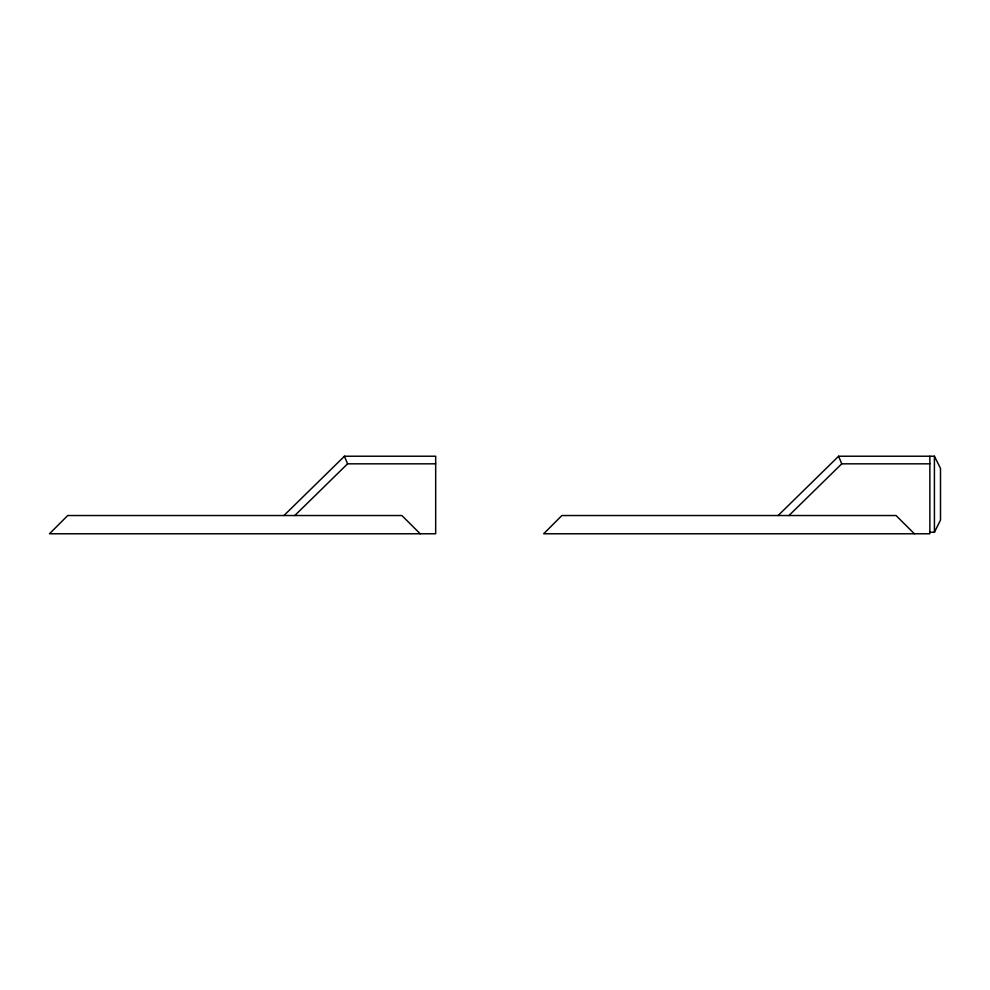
<?xml version="1.0" encoding="UTF-8"?>
<svg xmlns="http://www.w3.org/2000/svg" width="990" height="990" viewBox="0 0 990 990"><rect width="100%" height="100%" fill="white"/><g stroke="black" fill="none" stroke-linecap="round" stroke-linejoin="round"><path stroke-width="1.49" d="M929.857 532.236L934.424 532.236L940.5 520.084L940.5 468.381L934.412 456.229L838.629 456.229L778.115 515.53M283.932 515.53L344.446 456.229L435.674 456.229L435.674 533.771L49.5 533.771L67.728 515.53L401.866 515.53L420.206 533.771M294.797 515.53L347.552 463.827L435.674 463.827M788.968 515.53L841.723 463.827L929.857 463.827M914.389 533.771L896.049 515.53L561.899 515.53L543.683 533.771L929.857 533.771L929.857 456.229M838.629 456.229L841.723 463.827M344.446 456.229L347.552 463.827M934.412 456.229L934.424 532.236"/></g></svg>
